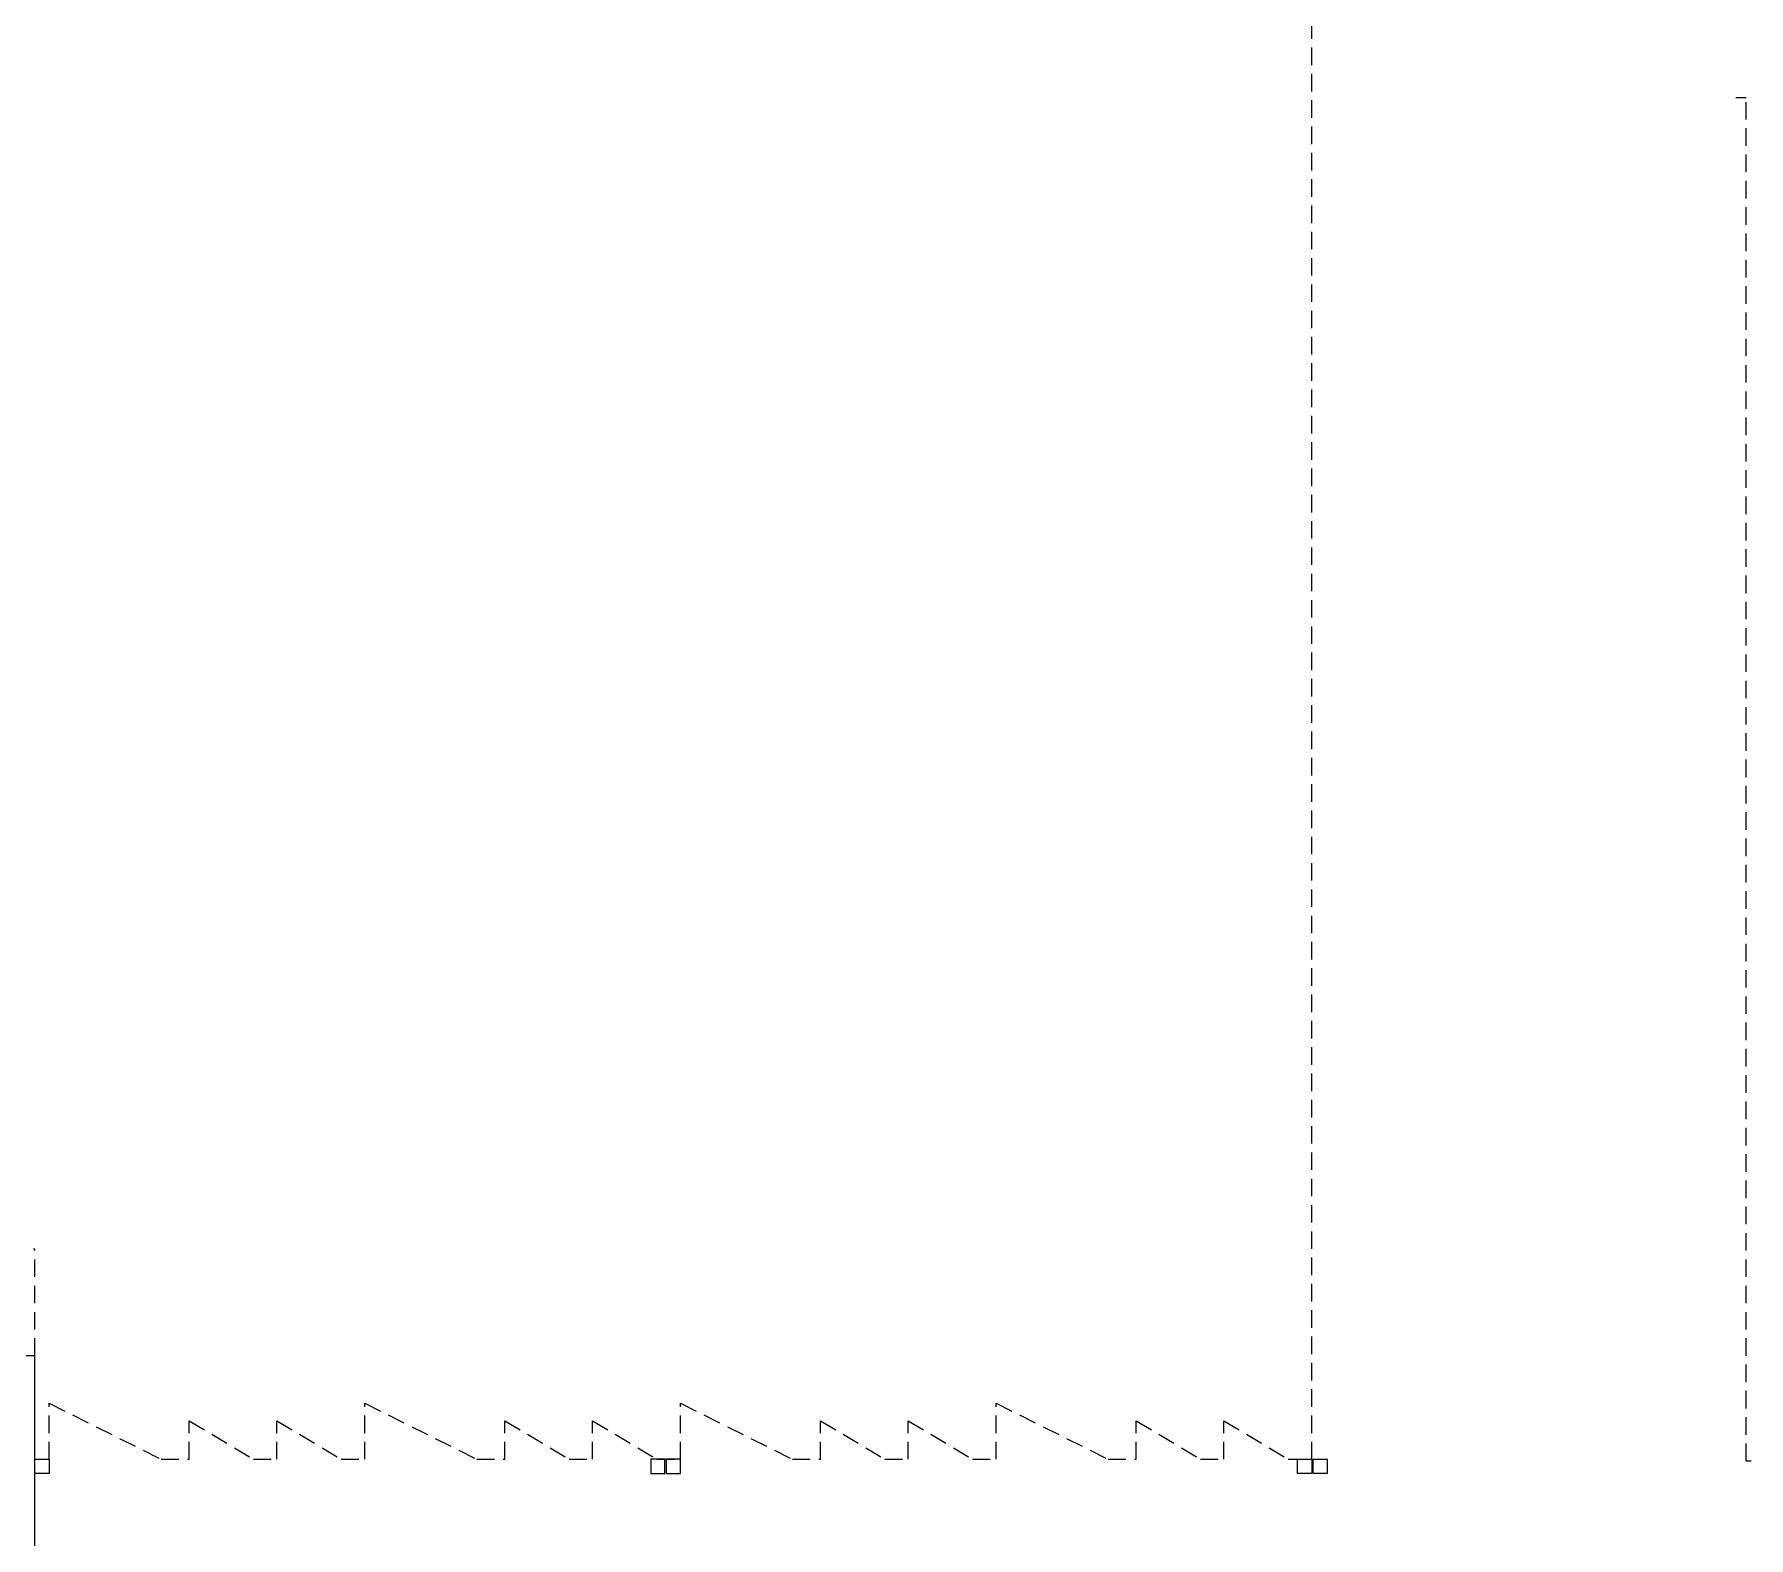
# Model space of a CAD drawing. Header units: millimetres. Extents: x 4436 to 4619, y 1272 to 1428.
# Drawn here: x 4547.79 to 4572.23, y 1309.78 to 1331.21 of the extents above; entities that cross this region are included whole.
import ezdxf

# ---------------------------------------------------------------- set-up
doc = ezdxf.new("R2010")
doc.units = ezdxf.units.MM
doc.linetypes.add('HIDDEN', pattern=[0.375, 0.25, -0.125])
for name, color, linetype in [('ALV', 2, 'Continuous'), ('ESTR', 3, 'Continuous'), ('PROJ', 1, 'HIDDEN')]:
    doc.layers.add(name, color=color, linetype=linetype)

# ---------------------------------------------------------------- blocks, each defined once
blk = doc.blocks.new('BRISEPRJ')
at = {"layer": 'PROJ'}
for p, q in [((0, 0), (0, 0.8)), ((0, 0.8), (1.6, 0)), ((2, 0), (2, 0.55)), ((2, 0.55), (2.917, 0)), ((3.25, 0), (3.25, 0.55)), ((3.25, 0.55), (4.167, 0)), ((1.6, 0), (2, 0)), ((2.917, 0), (3.25, 0)), ((4.167, 0), (4.5, 0))]:
    blk.add_line(p, q, dxfattribs=at)

msp = doc.modelspace()

# ---------------------------------------------------------------- linework, layer by layer
at = {"layer": 'ALV'}
for p, q in [((4572.19917, 1330.30845), (4572.04917, 1330.30845)), ((4547.80441, 1312.37345), (4520.31441, 1312.37345)), ((4547.80441, 1307.89845), (4547.80441, 1312.37345))]:
    msp.add_line(p, q, dxfattribs=at)
at = {"layer": 'ESTR'}
for points in [[(4547.80441, 1310.69845), (4547.80441, 1310.89845), (4548.00441, 1310.89845), (4548.00441, 1310.69845)], [(4556.78441, 1310.69845), (4556.78441, 1310.89845), (4556.58441, 1310.89845), (4556.58441, 1310.69845)], [(4557.00441, 1310.69845), (4557.00441, 1310.89845), (4556.80441, 1310.89845), (4556.80441, 1310.69845)], [(4565.80441, 1310.69845), (4565.80441, 1310.89845), (4566.00441, 1310.89845), (4566.00441, 1310.69845)], [(4566.02441, 1310.69845), (4566.02441, 1310.89845), (4566.22441, 1310.89845), (4566.22441, 1310.69845)]]:
    msp.add_lwpolyline(points, close=True, dxfattribs=at)
at = {"layer": 'PROJ'}
for p, q in [((4566.00441, 1310.89845), (4566.00441, 1333.41845)), ((4572.19941, 1310.87345), (4572.19941, 1330.30845)), ((4546.28441, 1313.89845), (4547.80441, 1313.89845)), ((4547.80441, 1312.37345), (4547.80441, 1313.89845)), ((4578.26941, 1310.87345), (4572.19941, 1310.87345))]:
    msp.add_line(p, q, dxfattribs=at)

# ---------------------------------------------------------------- block references
for p in [(4548.00441, 1310.89845), (4552.50441, 1310.89845), (4557.00441, 1310.89845), (4561.50441, 1310.89845)]:
    msp.add_blockref('BRISEPRJ', p, dxfattribs=at)

doc.saveas('drawing.dxf')
